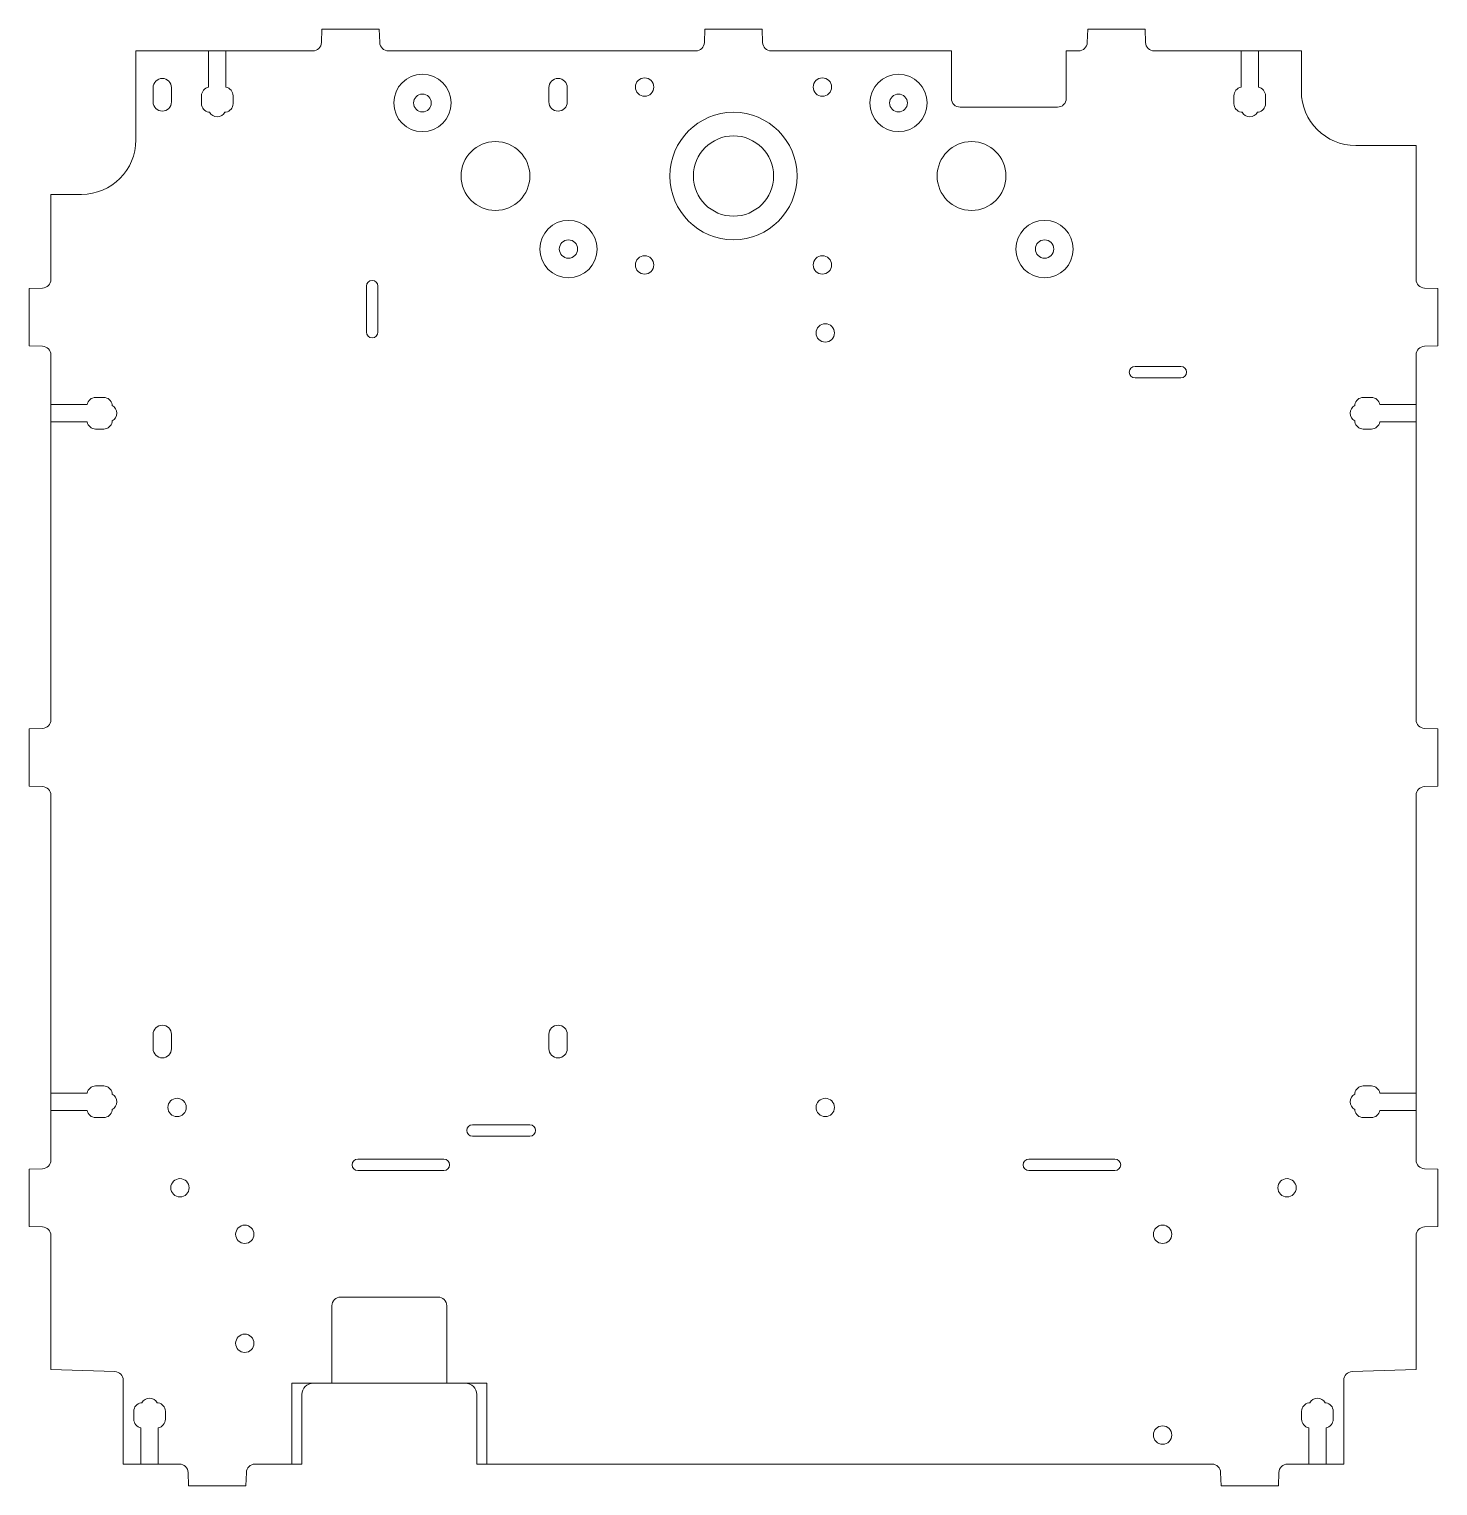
# Model space of a CAD drawing. Header units: millimetres. Extents: x -123 to 123, y -127 to 127.
import ezdxf

# ---------------------------------------------------------------- set-up
doc = ezdxf.new("R2010")
doc.units = ezdxf.units.MM

msp = doc.modelspace()

# ---------------------------------------------------------------- linework, layer by layer
at = {"color": 7, "linetype": 'Continuous', "lineweight": 15}
for p, q in [((-71.75, 126.95), (-71.83, 124.6)), ((-61.75, 126.95), (-71.75, 126.95)), ((-61.67, 124.6), (-61.75, 126.95)), ((-5, 126.95), (-5.08, 124.6)), ((-5, 126.95), (5, 126.95)), ((5, 126.95), (5.08, 124.6)), ((61.67, 124.6), (61.75, 126.95)), ((61.75, 126.95), (71.75, 126.95)), ((71.75, 126.95), (71.83, 124.6)), ((-104.18, 123.15), (-104.18, 107.65)), ((-73.33, 123.15), (-104.18, 123.15)), ((-91.5, 123.15), (-91.5, 116.83)), ((-88.5, 116.83), (-88.5, 123.15)), ((-6.58, 123.15), (-60.17, 123.15)), ((6.58, 123.15), (38, 123.15)), ((38, 114.85), (38, 123.15)), ((58, 123.15), (58, 114.85)), ((58, 123.15), (60.17, 123.15)), ((73.33, 123.15), (99, 123.15)), ((88.5, 116.83), (88.5, 123.15)), ((91.5, 123.15), (91.5, 116.83)), ((99, 123.15), (99, 116.15)), ((-101.18, 114.25), (-101.18, 116.75)), ((-97.98, 116.75), (-97.98, 114.25)), ((-92.75, 115.35), (-92.75, 113.95)), ((-87.25, 113.95), (-87.25, 115.35)), ((-32.18, 114.25), (-32.18, 116.75)), ((-28.98, 116.75), (-28.98, 114.25)), ((87.25, 113.95), (87.25, 115.35)), ((92.75, 115.35), (92.75, 113.95)), ((-91.5, 112.47), (-91.34, 112.47)), ((-88.66, 112.47), (-88.5, 112.47)), ((56.5, 113.35), (39.5, 113.35)), ((88.66, 112.47), (88.5, 112.47)), ((91.5, 112.47), (91.34, 112.47)), ((108.5, 106.65), (119, 106.65)), ((119, 106.65), (119, 83.33)), ((-119, 98.15), (-119, 83.33)), ((-113.68, 98.15), (-119, 98.15)), ((-120.45, 81.83), (-122.8, 81.75)), ((-122.8, 81.75), (-122.8, 71.75)), ((-64, 74.15), (-64, 82.15)), ((-62, 82.15), (-62, 74.15)), ((120.45, 81.83), (122.8, 81.75)), ((122.8, 81.75), (122.8, 71.75)), ((-122.8, 71.75), (-120.45, 71.67)), ((122.8, 71.75), (120.45, 71.67)), ((-119, 70.17), (-119, 6.58)), ((119, 70.17), (119, 6.58)), ((70, 68.15), (78, 68.15)), ((78, 66.15), (70, 66.15)), ((-112.68, 61.5), (-119, 61.5)), ((-109.8, 62.75), (-111.2, 62.75)), ((-108.32, 61.34), (-108.32, 61.5)), ((108.32, 61.34), (108.32, 61.5)), ((109.8, 62.75), (111.2, 62.75)), ((112.68, 61.5), (119, 61.5)), ((-119, 58.5), (-112.68, 58.5)), ((-108.32, 58.5), (-108.32, 58.66)), ((108.32, 58.5), (108.32, 58.66)), ((119, 58.5), (112.68, 58.5)), ((-111.2, 57.25), (-109.8, 57.25)), ((111.2, 57.25), (109.8, 57.25)), ((-120.45, 5.08), (-122.8, 5)), ((120.45, 5.08), (122.8, 5)), ((-122.8, 5), (-122.8, -5)), ((122.8, 5), (122.8, -5)), ((-122.8, -5), (-120.45, -5.08)), ((122.8, -5), (120.45, -5.08)), ((-119, -6.58), (-119, -70.17)), ((119, -6.58), (119, -70.17)), ((-101.18, -50.75), (-101.18, -48.25)), ((-97.98, -48.25), (-97.98, -50.75)), ((-32.18, -50.75), (-32.18, -48.25)), ((-28.98, -48.25), (-28.98, -50.75)), ((-109.8, -57.25), (-111.2, -57.25)), ((109.8, -57.25), (111.2, -57.25)), ((-112.68, -58.5), (-119, -58.5)), ((-108.32, -58.66), (-108.32, -58.5)), ((108.32, -58.66), (108.32, -58.5)), ((112.68, -58.5), (119, -58.5)), ((-119, -61.5), (-112.68, -61.5)), ((-111.2, -62.75), (-109.8, -62.75)), ((-108.32, -61.5), (-108.32, -61.34)), ((108.32, -61.5), (108.32, -61.34)), ((111.2, -62.75), (109.8, -62.75)), ((119, -61.5), (112.68, -61.5)), ((-45.5, -64), (-35.5, -64)), ((-35.5, -66), (-45.5, -66)), ((-50.5, -70), (-65.5, -70)), ((66.5, -70), (51.5, -70)), ((-120.45, -71.67), (-122.8, -71.75)), ((-122.8, -71.75), (-122.8, -81.75)), ((-65.5, -72), (-50.5, -72)), ((51.5, -72), (66.5, -72)), ((120.45, -71.67), (122.8, -71.75)), ((122.8, -71.75), (122.8, -81.75)), ((-122.8, -81.75), (-120.45, -81.83)), ((-119, -83.33), (-119, -106.65)), ((119, -83.33), (119, -106.65)), ((122.8, -81.75), (120.45, -81.83)), ((-70, -109.05), (-70, -95.55)), ((-68.5, -94.05), (-51.5, -94.05)), ((-50, -95.55), (-50, -109.05)), ((-119, -106.65), (-107.85, -107.04)), ((-106.4, -108.54), (-106.4, -123.15)), ((-43, -109.05), (-77, -109.05)), ((-77, -123.15), (-77, -109.05)), ((-43, -109.05), (-43, -123.15)), ((106.4, -108.54), (106.4, -123.15)), ((119, -106.65), (107.85, -107.04)), ((-75.25, -111.05), (-75.25, -123.15)), ((-44.75, -123.15), (-44.75, -111.05)), ((-104.55, -113.95), (-104.55, -115.35)), ((-103.14, -112.47), (-103.3, -112.47)), ((-100.3, -112.47), (-100.46, -112.47)), ((-99.05, -115.35), (-99.05, -113.95)), ((99.05, -115.35), (99.05, -113.95)), ((100.3, -112.47), (100.46, -112.47)), ((103.14, -112.47), (103.3, -112.47)), ((104.55, -113.95), (104.55, -115.35)), ((-103.3, -116.83), (-103.3, -123.15)), ((-100.3, -123.15), (-100.3, -116.83)), ((100.3, -123.15), (100.3, -116.83)), ((103.3, -116.83), (103.3, -123.15)), ((-106.4, -123.15), (-96.58, -123.15)), ((-75.25, -123.15), (-83.42, -123.15)), ((83.42, -123.15), (-44.75, -123.15)), ((106.4, -123.15), (96.58, -123.15)), ((-95.08, -124.6), (-95, -126.95)), ((-95, -126.95), (-85, -126.95)), ((-85, -126.95), (-84.92, -124.6)), ((85, -126.95), (84.92, -124.6)), ((95, -126.95), (85, -126.95)), ((95.08, -124.6), (95, -126.95))]:
    msp.add_line(p, q, dxfattribs=at)
for centre, radius in [((-54.23, 114.08), 5), ((-15.5, 116.85), 1.6), ((15.5, 116.85), 1.6), ((28.77, 114.08), 5), ((-54.23, 114.08), 1.55), ((28.77, 114.08), 1.55), ((0, 101.35), 11.1), ((-41.5, 101.35), 6), ((0, 101.35), 7), ((41.5, 101.35), 6), ((-28.77, 88.62), 5), ((54.23, 88.62), 5), ((-28.77, 88.62), 1.6), ((54.23, 88.62), 1.6), ((-15.5, 85.85), 1.6), ((15.5, 85.85), 1.6), ((16, 74), 1.6), ((-97, -61), 1.6), ((16, -61), 1.6), ((-96.5, -75), 1.6), ((96.5, -75), 1.6), ((-85.2, -83.1), 1.6), ((74.8, -83.1), 1.6), ((-85.2, -102.1), 1.6), ((74.8, -118.1), 1.6)]:
    msp.add_circle(centre, radius, dxfattribs=at)
for centre, radius, start, end in [((-73.33, 124.65), 1.5, 270, 358), ((-60.17, 124.65), 1.5, 182, 270), ((-6.58, 124.65), 1.5, 270, 358), ((6.58, 124.65), 1.5, 182, 270), ((60.17, 124.65), 1.5, 270, 358), ((73.33, 124.65), 1.5, 182, 270), ((-99.58, 116.75), 1.6, 0, 180), ((-91.25, 115.35), 1.5, 99.5941, 180), ((-88.75, 115.35), 1.5, 0, 80.4059), ((-30.58, 116.75), 1.6, 0, 180), ((88.75, 115.35), 1.5, 99.5941, 180), ((91.25, 115.35), 1.5, 0, 80.4059), ((39.5, 114.85), 1.5, 180, 270), ((56.5, 114.85), 1.5, 270, 0), ((108.5, 116.15), 9.5, 180, 270), ((-99.58, 114.25), 1.6, 180, 0), ((-91.25, 113.95), 1.5, 180, 260.4059), ((-90, 113.15), 1.5, 206.9158, 333.0842), ((-88.75, 113.95), 1.5, 279.5941, 0), ((-30.58, 114.25), 1.6, 180, 0), ((88.75, 113.95), 1.5, 180, 260.4059), ((90, 113.15), 1.5, 206.9158, 333.0842), ((91.25, 113.95), 1.5, 279.5941, 360), ((-113.68, 107.65), 9.5, 270, 0), ((-120.5, 83.33), 1.5, 272, 0), ((-63, 82.15), 1, 0, 180), ((120.5, 83.33), 1.5, 180, 268), ((-63, 74.15), 1, 180, 0), ((-120.5, 70.17), 1.5, 0, 88), ((120.5, 70.17), 1.5, 92, 180), ((70, 67.15), 1, 90, 270), ((78, 67.15), 1, 270, 90), ((-111.2, 61.25), 1.5, 90, 170.4059), ((-109.8, 61.25), 1.5, 9.5941, 90), ((-109, 60), 1.5, 296.9158, 63.0842), ((109, 60), 1.5, 116.9158, 243.0842), ((109.8, 61.25), 1.5, 90, 170.4059), ((111.2, 61.25), 1.5, 9.5941, 90), ((-111.2, 58.75), 1.5, 189.5941, 270), ((-109.8, 58.75), 1.5, 270, 350.4059), ((109.8, 58.75), 1.5, 189.5941, 270), ((111.2, 58.75), 1.5, 270, 350.4059), ((-120.5, 6.58), 1.5, 272, 0), ((120.5, 6.58), 1.5, 180, 268), ((-120.5, -6.58), 1.5, 0, 88), ((120.5, -6.58), 1.5, 92, 180), ((-99.58, -48.25), 1.6, 0, 180), ((-30.58, -48.25), 1.6, 0, 180), ((-99.58, -50.75), 1.6, 180, 0), ((-30.58, -50.75), 1.6, 180, 0), ((-111.2, -58.75), 1.5, 90, 170.4059), ((-109.8, -58.75), 1.5, 9.5941, 90), ((109.8, -58.75), 1.5, 90, 170.4059), ((111.2, -58.75), 1.5, 9.5941, 90), ((-109, -60), 1.5, 296.9158, 63.0842), ((109, -60), 1.5, 116.9158, 243.0842), ((-111.2, -61.25), 1.5, 189.5941, 270), ((-109.8, -61.25), 1.5, 270, 350.4059), ((109.8, -61.25), 1.5, 189.5941, 270), ((111.2, -61.25), 1.5, 270, 350.4059), ((-45.5, -65), 1, 90, 270), ((-35.5, -65), 1, 270, 90), ((-120.5, -70.17), 1.5, 272, 0), ((-65.5, -71), 1, 90, 270), ((-50.5, -71), 1, 270, 90), ((51.5, -71), 1, 90, 270), ((66.5, -71), 1, 270, 90), ((120.5, -70.17), 1.5, 180, 268), ((-120.5, -83.33), 1.5, 0, 88), ((120.5, -83.33), 1.5, 92, 180), ((-68.5, -95.55), 1.5, 90, 180), ((-51.5, -95.55), 1.5, 0, 90), ((-107.9, -108.54), 1.5, 0, 88), ((-73.25, -111.05), 2, 90, 180), ((-46.75, -111.05), 2, 0, 90), ((107.9, -108.54), 1.5, 92, 180), ((-101.8, -113.15), 1.5, 26.9158, 153.0842), ((101.8, -113.15), 1.5, 26.9158, 153.0842), ((-103.05, -113.95), 1.5, 99.5941, 180), ((-100.55, -113.95), 1.5, 0, 80.4059), ((100.55, -113.95), 1.5, 99.5941, 180), ((103.05, -113.95), 1.5, 360, 80.4059), ((-103.05, -115.35), 1.5, 180, 260.4059), ((-100.55, -115.35), 1.5, 279.5941, 0), ((100.55, -115.35), 1.5, 180, 260.4059), ((103.05, -115.35), 1.5, 279.5941, 0), ((-96.58, -124.65), 1.5, 2, 90), ((-83.42, -124.65), 1.5, 90, 178), ((83.42, -124.65), 1.5, 2, 90), ((96.58, -124.65), 1.5, 90, 178)]:
    msp.add_arc(centre, radius, start, end, dxfattribs=at)

doc.saveas('drawing.dxf')
